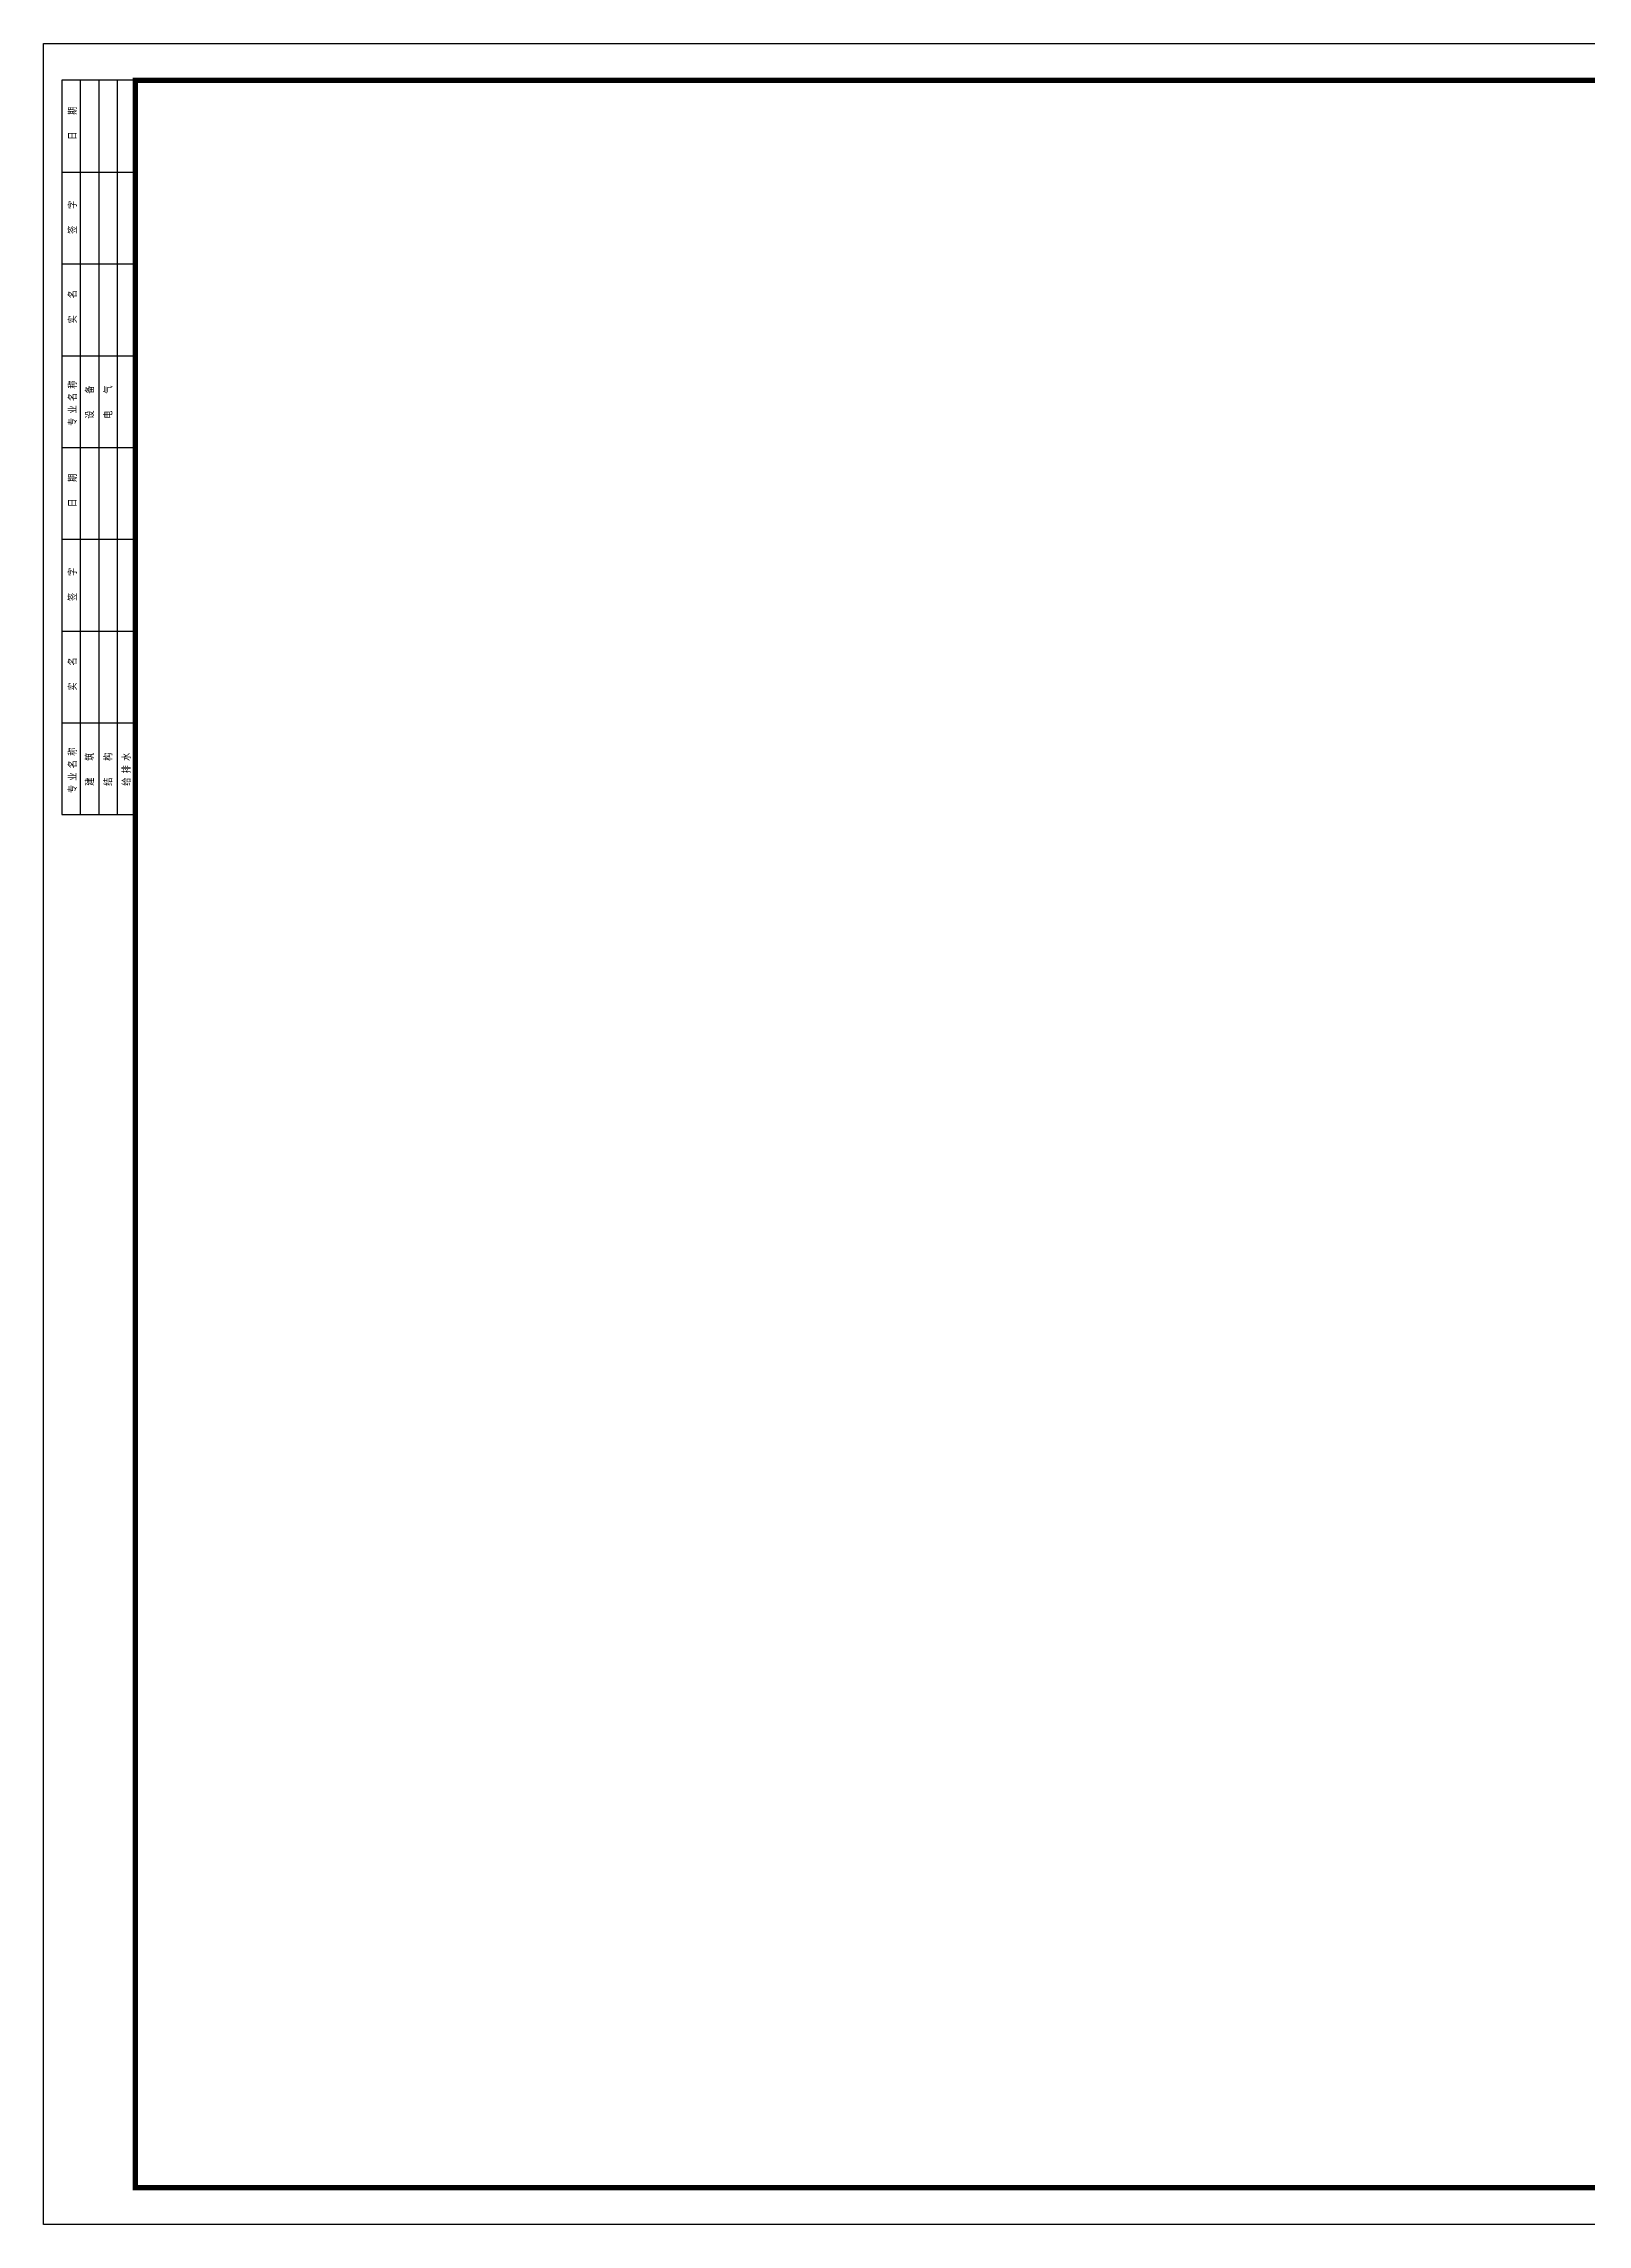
# Model space of a CAD drawing. Extents: x 0 to 841, y 0 to 594.
# Drawn here: x 0 to 421, y 0 to 594 of the extents above; entities that cross this region are included whole.
import ezdxf
from ezdxf.enums import TextEntityAlignment as Align

# ---------------------------------------------------------------- set-up
doc = ezdxf.new("R2010")
doc.units = 0
doc.header["$LTSCALE"] = 1000
doc.header["$MEASUREMENT"] = 0
doc.styles.add('图签', font='', dxfattribs={"width": 0.8})
doc.styles.get('图签').set_extended_font_data('SimSun')

# ---------------------------------------------------------------- blocks, each defined once
blk = doc.blocks.new('border')
for p, q in [((5, 584), (5, 384)), ((25, 584), (5, 584)), ((25, 584), (5, 584)), ((10, 584), (10, 384)), ((15, 584), (15, 384)), ((20, 584), (20, 384)), ((5, 559), (25, 559)), ((5, 534), (25, 534)), ((5, 509), (25, 509)), ((5, 484), (25, 484)), ((5, 459), (25, 459)), ((5, 434), (25, 434)), ((5, 409), (25, 409)), ((5, 384), (25, 384))]:
    blk.add_line(p, q)
blk.add_lwpolyline([(0, 0), (0, 594), (841, 594), (841, 0)], close=True)
at = {"const_width": 1.4}
blk.add_lwpolyline([(25, 10), (25, 584), (831, 584), (831, 10)], close=True, dxfattribs=at)
at = {"style": '图签', "width": 0.8}
for s, p in [('日    期', (8.84, 567.79)), ('签    字', (8.84, 542.18)), ('实    名', (8.84, 517.79)), ('专 业 名 称', (8.84, 489.86)), ('设    备', (13.53, 491.83)), ('电    气', (18.53, 491.83)), ('日    期', (8.84, 467.79)), ('签    字', (8.84, 442.18)), ('实    名', (8.84, 417.79)), ('专 业 名 称', (8.84, 389.86)), ('建    筑 ', (13.53, 391.83)), ('结    构', (18.53, 391.83)), ('给 排 水', (23.53, 391.83))]:
    blk.add_text(s, height=2, rotation=90, dxfattribs=at).set_placement(p)
at = {"style": '图签', "width": 0.8, "flags": 8}
for tag, height, p in [('CLIENT', 4, (795.83, 168.04)), ('PROJECT_NAME', 3, (795.83, 149.26)), ('SUB_PROJECT', 3, (795.83, 137.6)), ('NAME', 3, (795.83, 115.5)), ('SCALE', 3, (820.57, 99.81)), ('TYPE', 3, (788.6, 20)), ('NO', 3, (820.8, 20)), ('VER', 3, (788.6, 12)), ('DATE', 3, (820.94, 12))]:
    blk.add_attdef(tag, text='', height=height, dxfattribs=at).set_placement(p, align=Align.BOTTOM_CENTER)
blk.add_attdef('PROJECT_NO', text='', height=3, dxfattribs=at).set_placement((784.76, 29.26), align=Align.MIDDLE_LEFT)

msp = doc.modelspace()

# ---------------------------------------------------------------- block references
msp.add_blockref('border', (0, 0))

doc.saveas('drawing.dxf')
